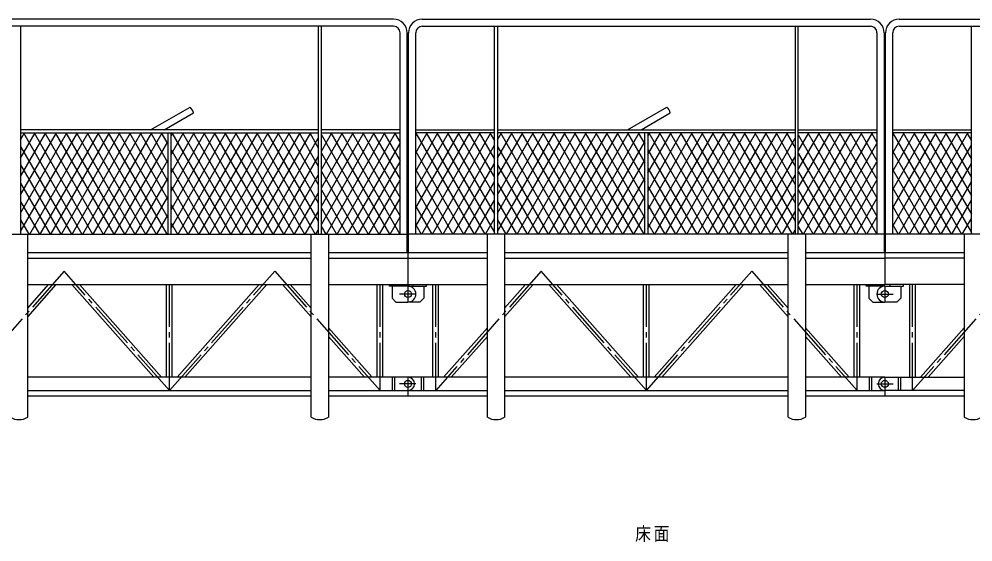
# Model space of a CAD drawing. Units: millimetres, scale not verified. Extents: x -7966 to 7694, y -5537 to 5506.
# Drawn here: x -3546 to 54, y -1929 to 45 of the extents above; entities that cross this region are included whole.
import ezdxf

# ---------------------------------------------------------------- set-up
doc = ezdxf.new("R2010")
doc.units = ezdxf.units.MM
doc.header["$LTSCALE"] = 20
doc.linetypes.add('CHAIN2', pattern=[12, 9, -1, 1, -1])
doc.layers.add('0-0_1', color=1, linetype='Continuous')
doc.styles.add('ＭＳ ゴシック', font='')
doc.styles.get('ＭＳ ゴシック').set_extended_font_data('MS Gothic')

# ---------------------------------------------------------------- blocks, each defined once
blk = doc.blocks.new('GMM005')
at = {"layer": '0-0_1', "color": 3}
for p, q in [((4870.09, 5460.64), (4924.76, 5555.32)), ((4870.09, 5529.92), (4884.76, 5555.32)), ((4870.09, 5391.36), (4964.76, 5555.32)), ((4870.09, 5322.07), (5004.76, 5555.32)), ((4870.09, 5252.79), (5044.76, 5555.32)), ((4870.09, 5183.51), (5084.76, 5555.32)), ((4880.87, 5555.32), (5101.53, 5173.12)), ((4904.1, 5173.12), (5124.76, 5555.32)), ((4920.87, 5555.32), (5141.53, 5173.12)), ((4944.1, 5173.12), (5164.76, 5555.32)), ((4960.87, 5555.32), (5181.53, 5173.12)), ((4984.1, 5173.12), (5204.76, 5555.32)), ((5000.87, 5555.32), (5221.53, 5173.12)), ((5024.1, 5173.12), (5244.76, 5555.32)), ((5040.87, 5555.32), (5261.53, 5173.12)), ((5064.1, 5173.12), (5284.76, 5555.32)), ((5080.87, 5555.32), (5301.53, 5173.12)), ((5104.1, 5173.12), (5324.76, 5555.32)), ((5120.87, 5555.32), (5341.53, 5173.12)), ((5144.1, 5173.12), (5364.76, 5555.32)), ((5160.87, 5555.32), (5381.53, 5173.12)), ((5184.1, 5173.12), (5404.76, 5555.32)), ((5200.87, 5555.32), (5421.53, 5173.12)), ((5240.87, 5555.32), (5425.59, 5235.37)), ((5280.87, 5555.32), (5425.59, 5304.65)), ((5320.87, 5555.32), (5425.59, 5373.93)), ((5360.87, 5555.32), (5425.59, 5443.21)), ((5400.87, 5555.32), (5425.59, 5512.5)), ((5224.1, 5173.12), (5425.59, 5522.12)), ((4870.09, 5504.7), (5061.53, 5173.12)), ((5264.1, 5173.12), (5425.59, 5452.84)), ((4870.09, 5435.42), (5021.53, 5173.12)), ((4870.09, 5366.14), (4981.53, 5173.12)), ((5304.1, 5173.12), (5425.59, 5383.56)), ((4870.09, 5296.85), (4941.53, 5173.12)), ((5344.1, 5173.12), (5425.59, 5314.28)), ((4870.09, 5227.57), (4901.53, 5173.12)), ((5384.1, 5173.12), (5425.59, 5245)), ((5424.1, 5173.12), (5425.59, 5175.71))]:
    blk.add_line(p, q, dxfattribs=at)
blk = doc.blocks.new('GMM012')
at = {"layer": '0-0_1', "color": 3}
for p, q in [((6005.09, 5417.34), (6084.76, 5555.32)), ((6005.09, 5348.05), (6124.76, 5555.32)), ((6005.09, 5278.77), (6164.76, 5555.32)), ((6005.09, 5209.49), (6204.76, 5555.32)), ((6005.09, 5486.62), (6044.76, 5555.32)), ((6005.09, 5548), (6221.53, 5173.12)), ((6024.1, 5173.12), (6244.76, 5555.32)), ((6040.87, 5555.32), (6261.53, 5173.12)), ((6064.1, 5173.12), (6284.76, 5555.32)), ((6080.87, 5555.32), (6301.53, 5173.12)), ((6120.87, 5555.32), (6301.89, 5241.78)), ((6160.87, 5555.32), (6301.89, 5311.06)), ((6200.87, 5555.32), (6301.89, 5380.34)), ((6240.87, 5555.32), (6301.89, 5449.62)), ((6280.87, 5555.32), (6301.89, 5518.9)), ((6104.1, 5173.12), (6301.89, 5515.72)), ((6005.09, 5478.72), (6181.53, 5173.12)), ((6144.1, 5173.12), (6301.89, 5446.44)), ((6005.09, 5409.44), (6141.53, 5173.12)), ((6184.1, 5173.12), (6301.89, 5377.15)), ((6005.09, 5340.16), (6101.53, 5173.12)), ((6224.1, 5173.12), (6301.89, 5307.87)), ((6005.09, 5270.87), (6061.53, 5173.12)), ((6264.1, 5173.12), (6301.89, 5238.59)), ((6005.09, 5201.59), (6021.53, 5173.12))]:
    blk.add_line(p, q, dxfattribs=at)
blk = doc.blocks.new('GMM013')
at = {"layer": '0-0_1', "color": 3}
for p, q in [((5437.59, 5542.91), (5444.76, 5555.32)), ((5437.59, 5473.63), (5484.76, 5555.32)), ((5437.59, 5404.35), (5524.76, 5555.32)), ((5437.59, 5335.06), (5564.76, 5555.32)), ((5437.59, 5265.78), (5604.76, 5555.32)), ((5437.59, 5196.5), (5644.76, 5555.32)), ((5440.87, 5555.32), (5661.53, 5173.12)), ((5464.1, 5173.12), (5684.76, 5555.32)), ((5480.87, 5555.32), (5701.53, 5173.12)), ((5504.1, 5173.12), (5724.76, 5555.32)), ((5520.87, 5555.32), (5741.53, 5173.12)), ((5544.1, 5173.12), (5764.76, 5555.32)), ((5560.87, 5555.32), (5781.53, 5173.12)), ((5584.1, 5173.12), (5804.76, 5555.32)), ((5600.87, 5555.32), (5821.53, 5173.12)), ((5624.1, 5173.12), (5844.76, 5555.32)), ((5640.87, 5555.32), (5861.53, 5173.12)), ((5664.1, 5173.12), (5884.76, 5555.32)), ((5680.87, 5555.32), (5901.53, 5173.12)), ((5704.1, 5173.12), (5924.76, 5555.32)), ((5720.87, 5555.32), (5941.53, 5173.12)), ((5744.1, 5173.12), (5964.76, 5555.32)), ((5760.87, 5555.32), (5981.53, 5173.12)), ((5800.87, 5555.32), (5993.09, 5222.38)), ((5840.87, 5555.32), (5993.09, 5291.66)), ((5880.87, 5555.32), (5993.09, 5360.94)), ((5920.87, 5555.32), (5993.09, 5430.22)), ((5960.87, 5555.32), (5993.09, 5499.51)), ((5784.1, 5173.12), (5993.09, 5535.11)), ((5437.59, 5491.71), (5621.53, 5173.12)), ((5824.1, 5173.12), (5993.09, 5465.83)), ((5437.59, 5422.43), (5581.53, 5173.12)), ((5864.1, 5173.12), (5993.09, 5396.55)), ((5437.59, 5353.15), (5541.53, 5173.12)), ((5904.1, 5173.12), (5993.09, 5327.27)), ((5437.59, 5283.86), (5501.53, 5173.12)), ((5944.1, 5173.12), (5993.09, 5257.99)), ((5437.59, 5214.58), (5461.53, 5173.12)), ((5984.1, 5173.12), (5993.09, 5188.7))]:
    blk.add_line(p, q, dxfattribs=at)
blk = doc.blocks.new('GMM014')
at = {"layer": '0-0_1', "color": 3}
for p, q in [((6361.29, 5549.32), (6364.76, 5555.32)), ((6361.29, 5480.04), (6404.76, 5555.32)), ((6361.29, 5410.75), (6444.76, 5555.32)), ((6361.29, 5341.47), (6484.76, 5555.32)), ((6361.29, 5272.19), (6524.76, 5555.32)), ((6361.29, 5202.91), (6564.76, 5555.32)), ((6361.29, 5554.58), (6581.53, 5173.12)), ((6384.1, 5173.12), (6604.76, 5555.32)), ((6400.87, 5555.32), (6621.53, 5173.12)), ((6424.1, 5173.12), (6644.76, 5555.32)), ((6440.87, 5555.32), (6658.09, 5179.08)), ((6480.87, 5555.32), (6658.09, 5248.36)), ((6520.87, 5555.32), (6658.09, 5317.64)), ((6560.87, 5555.32), (6658.09, 5386.92)), ((6600.87, 5555.32), (6658.09, 5456.2)), ((6640.87, 5555.32), (6658.09, 5525.49)), ((6464.1, 5173.12), (6658.09, 5509.14)), ((6361.29, 5485.3), (6541.53, 5173.12)), ((6504.1, 5173.12), (6658.09, 5439.85)), ((6361.29, 5416.02), (6501.53, 5173.12)), ((6544.1, 5173.12), (6658.09, 5370.57)), ((6361.29, 5346.74), (6461.53, 5173.12)), ((6584.1, 5173.12), (6658.09, 5301.29)), ((6361.29, 5277.46), (6421.53, 5173.12)), ((6624.1, 5173.12), (6658.09, 5232.01)), ((6361.29, 5208.17), (6381.53, 5173.12))]:
    blk.add_line(p, q, dxfattribs=at)
blk = doc.blocks.new('GMM015')
at = {"layer": '0-0_1', "color": 3}
for p, q in [((6670.09, 5460.64), (6724.76, 5555.32)), ((6670.09, 5529.92), (6684.76, 5555.32)), ((6670.09, 5391.36), (6764.76, 5555.32)), ((6670.09, 5322.07), (6804.76, 5555.32)), ((6670.09, 5252.79), (6844.76, 5555.32)), ((6670.09, 5183.51), (6884.76, 5555.32)), ((6680.87, 5555.32), (6901.53, 5173.12)), ((6704.1, 5173.12), (6924.76, 5555.32)), ((6720.87, 5555.32), (6941.53, 5173.12)), ((6744.1, 5173.12), (6964.76, 5555.32)), ((6760.87, 5555.32), (6981.53, 5173.12)), ((6784.1, 5173.12), (7004.76, 5555.32)), ((6800.87, 5555.32), (7021.53, 5173.12)), ((6824.1, 5173.12), (7044.76, 5555.32)), ((6840.87, 5555.32), (7061.53, 5173.12)), ((6864.1, 5173.12), (7084.76, 5555.32)), ((6880.87, 5555.32), (7101.53, 5173.12)), ((6904.1, 5173.12), (7124.76, 5555.32)), ((6920.87, 5555.32), (7141.53, 5173.12)), ((6944.1, 5173.12), (7164.76, 5555.32)), ((6960.87, 5555.32), (7181.53, 5173.12)), ((6984.1, 5173.12), (7204.76, 5555.32)), ((7000.87, 5555.32), (7221.53, 5173.12)), ((7040.87, 5555.32), (7225.59, 5235.37)), ((7080.87, 5555.32), (7225.59, 5304.65)), ((7120.87, 5555.32), (7225.59, 5373.93)), ((7160.87, 5555.32), (7225.59, 5443.21)), ((7200.87, 5555.32), (7225.59, 5512.5)), ((7024.1, 5173.12), (7225.59, 5522.12)), ((6670.09, 5504.7), (6861.53, 5173.12)), ((7064.1, 5173.12), (7225.59, 5452.84)), ((6670.09, 5435.42), (6821.53, 5173.12)), ((6670.09, 5366.14), (6781.53, 5173.12)), ((7104.1, 5173.12), (7225.59, 5383.56)), ((6670.09, 5296.85), (6741.53, 5173.12)), ((7144.1, 5173.12), (7225.59, 5314.28)), ((6670.09, 5227.57), (6701.53, 5173.12)), ((7184.1, 5173.12), (7225.59, 5245)), ((7224.1, 5173.12), (7225.59, 5175.71))]:
    blk.add_line(p, q, dxfattribs=at)
blk = doc.blocks.new('GMM016')
at = {"layer": '0-0_1', "color": 3}
for p, q in [((7237.59, 5542.91), (7244.76, 5555.32)), ((7237.59, 5473.63), (7284.76, 5555.32)), ((7237.59, 5404.35), (7324.76, 5555.32)), ((7237.59, 5335.06), (7364.76, 5555.32)), ((7237.59, 5265.78), (7404.76, 5555.32)), ((7237.59, 5196.5), (7444.76, 5555.32)), ((7240.87, 5555.32), (7461.53, 5173.12)), ((7264.1, 5173.12), (7484.76, 5555.32)), ((7280.87, 5555.32), (7501.53, 5173.12)), ((7304.1, 5173.12), (7524.76, 5555.32)), ((7320.87, 5555.32), (7541.53, 5173.12)), ((7344.1, 5173.12), (7564.76, 5555.32)), ((7360.87, 5555.32), (7581.53, 5173.12)), ((7384.1, 5173.12), (7604.76, 5555.32)), ((7400.87, 5555.32), (7621.53, 5173.12)), ((7424.1, 5173.12), (7644.76, 5555.32)), ((7440.87, 5555.32), (7661.53, 5173.12)), ((7464.1, 5173.12), (7684.76, 5555.32)), ((7480.87, 5555.32), (7701.53, 5173.12)), ((7504.1, 5173.12), (7724.76, 5555.32)), ((7520.87, 5555.32), (7741.53, 5173.12)), ((7544.1, 5173.12), (7764.76, 5555.32)), ((7560.87, 5555.32), (7781.53, 5173.12)), ((7600.87, 5555.32), (7793.09, 5222.38)), ((7640.87, 5555.32), (7793.09, 5291.66)), ((7680.87, 5555.32), (7793.09, 5360.94)), ((7720.87, 5555.32), (7793.09, 5430.22)), ((7760.87, 5555.32), (7793.09, 5499.51)), ((7584.1, 5173.12), (7793.09, 5535.11)), ((7237.59, 5491.71), (7421.53, 5173.12)), ((7624.1, 5173.12), (7793.09, 5465.83)), ((7237.59, 5422.43), (7381.53, 5173.12)), ((7664.1, 5173.12), (7793.09, 5396.55)), ((7237.59, 5353.15), (7341.53, 5173.12)), ((7704.1, 5173.12), (7793.09, 5327.27)), ((7237.59, 5283.86), (7301.53, 5173.12)), ((7744.1, 5173.12), (7793.09, 5257.99)), ((7237.59, 5214.58), (7261.53, 5173.12)), ((7784.1, 5173.12), (7793.09, 5188.7))]:
    blk.add_line(p, q, dxfattribs=at)
blk = doc.blocks.new('GMM017')
at = {"layer": '0-0_1', "color": 3}
for p, q in [((7805.09, 5417.34), (7884.76, 5555.32)), ((7805.09, 5348.05), (7924.76, 5555.32)), ((7805.09, 5278.77), (7964.76, 5555.32)), ((7805.09, 5209.49), (8004.76, 5555.32)), ((7805.09, 5486.62), (7844.76, 5555.32)), ((7805.09, 5548), (8021.53, 5173.12)), ((7824.1, 5173.12), (8044.76, 5555.32)), ((7840.87, 5555.32), (8061.53, 5173.12)), ((7864.1, 5173.12), (8084.76, 5555.32)), ((7880.87, 5555.32), (8101.53, 5173.12)), ((7920.87, 5555.32), (8101.89, 5241.78)), ((7960.87, 5555.32), (8101.89, 5311.06)), ((8000.87, 5555.32), (8101.89, 5380.34)), ((8040.87, 5555.32), (8101.89, 5449.62)), ((8080.87, 5555.32), (8101.89, 5518.9)), ((7904.1, 5173.12), (8101.89, 5515.72)), ((7805.09, 5478.72), (7981.53, 5173.12)), ((7944.1, 5173.12), (8101.89, 5446.43)), ((7805.09, 5409.44), (7941.53, 5173.12)), ((7984.1, 5173.12), (8101.89, 5377.15)), ((7805.09, 5340.16), (7901.53, 5173.12)), ((8024.1, 5173.12), (8101.89, 5307.87)), ((7805.09, 5270.87), (7861.53, 5173.12)), ((8064.1, 5173.12), (8101.89, 5238.59)), ((7805.09, 5201.59), (7821.53, 5173.12))]:
    blk.add_line(p, q, dxfattribs=at)
blk = doc.blocks.new('GMM018')
at = {"layer": '0-0_1', "color": 3}
for p, q in [((8161.29, 5549.32), (8164.76, 5555.32)), ((8161.29, 5480.04), (8204.76, 5555.32)), ((8161.29, 5410.75), (8244.76, 5555.32)), ((8161.29, 5341.47), (8284.76, 5555.32)), ((8161.29, 5272.19), (8324.76, 5555.32)), ((8161.29, 5202.91), (8364.76, 5555.32)), ((8161.29, 5554.58), (8381.53, 5173.12)), ((8184.09, 5173.12), (8404.76, 5555.32)), ((8200.87, 5555.32), (8421.53, 5173.12)), ((8224.09, 5173.12), (8444.76, 5555.32)), ((8240.87, 5555.32), (8458.09, 5179.08)), ((8280.87, 5555.32), (8458.09, 5248.36)), ((8320.87, 5555.32), (8458.09, 5317.64)), ((8360.87, 5555.32), (8458.09, 5386.92)), ((8400.87, 5555.32), (8458.09, 5456.2)), ((8440.87, 5555.32), (8458.09, 5525.49)), ((8264.09, 5173.12), (8458.09, 5509.14)), ((8161.29, 5485.3), (8341.53, 5173.12)), ((8304.09, 5173.12), (8458.09, 5439.85)), ((8161.29, 5416.02), (8301.53, 5173.12)), ((8344.09, 5173.12), (8458.09, 5370.57)), ((8161.29, 5346.74), (8261.53, 5173.12)), ((8384.09, 5173.12), (8458.09, 5301.29)), ((8161.29, 5277.46), (8221.53, 5173.12)), ((8424.09, 5173.12), (8458.09, 5232.01)), ((8161.29, 5208.17), (8181.53, 5173.12))]:
    blk.add_line(p, q, dxfattribs=at)

msp = doc.modelspace()

# ---------------------------------------------------------------- linework, layer by layer
at = {"layer": '0-0_1'}
for p, q in [((-2132.61, 45.32), (-3824.21, 45.32)), ((-2024.21, 45.32), (-332.61, 45.32)), ((-224.21, 45.32), (1467.39, 45.32)), ((-2132.61, 18.12), (-3824.21, 18.12)), ((-3539.91, 18.12), (-3539.91, -766.88)), ((-2416.91, 18.12), (-2416.91, -766.88)), ((-2404.91, -766.88), (-2404.91, 18.12)), ((-2024.21, 18.12), (-332.61, 18.12)), ((-1751.91, -766.88), (-1751.91, 18.12)), ((-1739.91, 18.12), (-1739.91, -766.88)), ((-616.91, 18.12), (-616.91, -766.88)), ((-604.91, -766.88), (-604.91, 18.12)), ((-224.21, 18.12), (1467.39, 18.12)), ((48.09, -766.88), (48.09, 18.12)), ((-2108.11, -766.88), (-2108.11, -6.38)), ((-2080.91, -836.88), (-2080.91, -6.38)), ((-2075.91, -836.88), (-2075.91, -6.38)), ((-2048.71, -766.88), (-2048.71, -6.38)), ((-308.11, -6.38), (-308.11, -766.88)), ((-280.91, -6.38), (-280.91, -836.88)), ((-275.91, -836.88), (-275.91, -6.38)), ((-248.71, -766.88), (-248.71, -6.38)), ((-3049.67, -373.4), (-2900.69, -287.39)), ((-1249.67, -373.4), (-1100.69, -287.39)), ((-2998.41, -372.68), (-2888.19, -309.04)), ((-1198.41, -372.68), (-1088.19, -309.04)), ((-2416.91, -372.68), (-3539.91, -372.68)), ((-3539.91, -384.68), (-2416.91, -384.68)), ((-2984.41, -384.68), (-2984.41, -766.88)), ((-2972.41, -766.88), (-2972.41, -384.68)), ((-2108.11, -372.68), (-2404.91, -372.68)), ((-2404.91, -384.68), (-2108.11, -384.68)), ((-2048.71, -372.68), (-1751.91, -372.68)), ((-1751.91, -384.68), (-2048.71, -384.68)), ((-1739.91, -372.68), (-616.91, -372.68)), ((-616.91, -384.68), (-1739.91, -384.68)), ((-1184.41, -766.88), (-1184.41, -384.68)), ((-1172.41, -384.68), (-1172.41, -766.88)), ((-604.91, -372.68), (-308.11, -372.68)), ((-308.11, -384.68), (-604.91, -384.68)), ((-248.71, -372.68), (48.09, -372.68)), ((48.09, -384.68), (-248.71, -384.68)), ((-3875.91, -766.88), (-2080.91, -766.88)), ((-3513.41, -1457.31), (-3513.41, -766.88)), ((-2443.41, -1457.31), (-2443.41, -766.88)), ((-2378.41, -766.88), (-2378.41, -1457.31)), ((-280.91, -766.88), (-2075.91, -766.88)), ((-280.91, -766.88), (-2075.91, -766.88)), ((-1778.41, -1457.31), (-1778.41, -766.88)), ((-1713.41, -766.88), (-1713.41, -1457.31)), ((-643.41, -1457.31), (-643.41, -766.88)), ((-578.41, -766.88), (-578.41, -1457.31)), ((1519.09, -766.88), (-275.91, -766.88)), ((21.59, -766.88), (21.59, -1457.31)), ((-2443.41, -836.88), (-3513.41, -836.88)), ((-3513.41, -856.88), (-2443.41, -856.88)), ((-1778.41, -836.88), (-2378.41, -836.88)), ((-2378.41, -856.88), (-1778.41, -856.88)), ((-2078.41, -838.88), (-2078.41, -956.88)), ((-643.41, -836.88), (-1713.41, -836.88)), ((-1713.41, -856.88), (-643.41, -856.88)), ((21.59, -836.88), (-578.41, -836.88)), ((-578.41, -856.88), (-278.41, -856.88)), ((-278.41, -838.88), (-278.41, -956.88)), ((21.59, -856.88), (-278.41, -856.88)), ((-3513.41, -956.88), (-2443.41, -956.88)), ((-3513.41, -1046.15), (-3434.55, -956.88)), ((-3513.41, -1078.93), (-3405.6, -956.88)), ((-3037.05, -1306.88), (-3346.22, -956.88)), ((-3008.1, -1306.88), (-3317.26, -956.88)), ((-2989.26, -1306.88), (-2989.26, -956.88)), ((-2989.26, -1306.88), (-2989.26, -956.88)), ((-2967.56, -1306.88), (-2967.56, -956.88)), ((-2967.56, -1306.88), (-2967.56, -956.88)), ((-2948.72, -1306.88), (-2639.55, -956.88)), ((-2919.76, -1306.88), (-2610.6, -956.88)), ((-2443.41, -1078.93), (-2551.22, -956.88)), ((-2443.41, -1046.15), (-2522.26, -956.88)), ((-2378.41, -956.88), (-1778.41, -956.88)), ((-2194.26, -1306.88), (-2194.26, -956.88)), ((-2172.56, -1306.88), (-2172.56, -956.88)), ((-2098.41, -962.88), (-2098.41, -956.88)), ((-2058.41, -962.88), (-2058.41, -956.88)), ((-1984.26, -1306.88), (-1984.26, -956.88)), ((-1962.56, -1306.88), (-1962.56, -956.88)), ((-1713.41, -956.88), (-643.41, -956.88)), ((-1713.41, -1046.15), (-1634.55, -956.88)), ((-1713.41, -1078.93), (-1605.6, -956.88)), ((-1237.05, -1306.88), (-1546.22, -956.88)), ((-1208.1, -1306.88), (-1517.27, -956.88)), ((-1189.26, -1306.88), (-1189.26, -956.88)), ((-1167.56, -1306.88), (-1167.56, -956.88)), ((-1148.72, -1306.88), (-839.55, -956.88)), ((-1119.77, -1306.88), (-810.6, -956.88)), ((-643.41, -1078.93), (-751.22, -956.88)), ((-643.41, -1046.15), (-722.26, -956.88)), ((-578.41, -956.88), (-278.41, -956.88)), ((-394.26, -1306.88), (-394.26, -956.88)), ((-372.56, -1306.88), (-372.56, -956.88)), ((-298.41, -962.88), (-298.41, -956.88)), ((21.59, -956.88), (-278.41, -956.88)), ((-258.41, -962.88), (-258.41, -956.88)), ((-184.26, -1306.88), (-184.26, -956.88)), ((-162.56, -1306.88), (-162.56, -956.88)), ((-2018.41, -1007.88), (-2033.41, -1022.88)), ((-338.41, -1007.88), (-323.41, -1022.88)), ((-2033.41, -1022.88), (-2078.41, -1022.88)), ((-323.41, -1022.88), (-278.41, -1022.88)), ((-2213.1, -1306.88), (-2378.41, -1119.73)), ((-1943.72, -1306.88), (-1778.41, -1119.73)), ((-413.1, -1306.88), (-578.41, -1119.73)), ((-143.72, -1306.88), (21.59, -1119.73)), ((-2242.05, -1306.88), (-2378.41, -1152.51)), ((-1914.77, -1306.88), (-1778.41, -1152.51)), ((-442.05, -1306.88), (-578.41, -1152.51)), ((-114.77, -1306.88), (21.59, -1152.51)), ((-2443.41, -1306.88), (-3513.41, -1306.88)), ((-1778.41, -1306.88), (-2378.41, -1306.88)), ((-2137.41, -1306.88), (-2137.41, -1356.88)), ((-2128.41, -1306.88), (-2128.41, -1356.88)), ((-2028.41, -1306.88), (-2028.41, -1356.88)), ((-2019.41, -1306.88), (-2019.41, -1356.88)), ((-643.41, -1306.88), (-1713.41, -1306.88)), ((-278.41, -1306.88), (-578.41, -1306.88)), ((-337.41, -1306.88), (-337.41, -1356.88)), ((-328.41, -1306.88), (-328.41, -1356.88)), ((-278.41, -1306.88), (21.59, -1306.88)), ((-228.41, -1306.88), (-228.41, -1356.88)), ((-219.41, -1306.88), (-219.41, -1356.88)), ((-3513.41, -1356.88), (-2443.41, -1356.88)), ((-2378.41, -1356.88), (-1778.41, -1356.88)), ((-2078.41, -1356.88), (-2078.41, -1376.88)), ((-1713.41, -1356.88), (-643.41, -1356.88)), ((-578.41, -1356.88), (-278.41, -1356.88)), ((-278.41, -1356.88), (-278.41, -1376.88)), ((21.59, -1356.88), (-278.41, -1356.88)), ((-3513.41, -1376.88), (-2443.41, -1376.88)), ((-2378.41, -1376.88), (-1778.41, -1376.88)), ((-1713.41, -1376.88), (-643.41, -1376.88)), ((-578.41, -1376.88), (21.59, -1376.88))]:
    msp.add_line(p, q, dxfattribs=at)
at = {"layer": '0-0_1', "color": 2, "linetype": 'CHAIN2'}
for p, q in [((-2978.41, -1356.88), (-2978.41, -956.88)), ((-2183.41, -1356.88), (-2183.41, -956.88)), ((-2078.41, -962.88), (-2078.41, -1022.88)), ((-1178.41, -1356.88), (-1178.41, -956.88)), ((-383.41, -1356.88), (-383.41, -956.88)), ((-278.41, -962.88), (-278.41, -1022.88)), ((-2048.41, -992.88), (-2110.2, -992.88)), ((-308.41, -992.88), (-246.62, -992.88)), ((-2048.41, -1331.88), (-2110.2, -1331.88)), ((-2078.41, -1306.88), (-2078.41, -1356.88)), ((-308.41, -1331.88), (-246.62, -1331.88)), ((-278.41, -1306.88), (-278.41, -1356.88))]:
    msp.add_line(p, q, dxfattribs=at)
for points in [[(-2978.41, -1356.88), (-3375.91, -906.88), (-3773.41, -1356.88), (-3773.41, -956.88)], [(-2978.41, -1356.88), (-2580.91, -906.88), (-2183.41, -1356.88)], [(-1178.41, -1356.88), (-1575.91, -906.88), (-1973.41, -1356.88), (-1973.41, -956.88)], [(-1178.41, -1356.88), (-780.91, -906.88), (-383.41, -1356.88)], [(621.59, -1356.88), (224.09, -906.88), (-173.41, -1356.88), (-173.41, -956.88)]]:
    msp.add_lwpolyline(points, dxfattribs=at)
at = {"layer": '0-0_1'}
for points in [[(-2138.41, -962.88), (-2148.41, -962.88), (-2148.41, -956.88)], [(-2078.41, -962.88), (-2138.41, -962.88), (-2138.41, -1007.88)], [(-2078.41, -962.88), (-2018.41, -962.88), (-2018.41, -1007.88)], [(-2018.41, -962.88), (-2008.41, -962.88), (-2008.41, -956.88)], [(-338.41, -962.88), (-348.41, -962.88), (-348.41, -956.88)], [(-278.41, -962.88), (-338.41, -962.88), (-338.41, -1007.88)], [(-278.41, -962.88), (-218.41, -962.88), (-218.41, -1007.88)], [(-218.41, -962.88), (-208.41, -962.88), (-208.41, -956.88)], [(-2138.41, -1007.88), (-2123.41, -1022.88), (-2078.41, -1022.88)], [(-218.41, -1007.88), (-233.41, -1022.88), (-278.41, -1022.88)]]:
    msp.add_lwpolyline(points, dxfattribs=at)
for centre in [(-2078.41, -992.88), (-278.41, -992.88), (-2078.41, -1331.88), (-278.41, -1331.88)]:
    msp.add_circle(centre, 13.25, dxfattribs=at)
for centre, radius, start, end in [((-2132.61, -6.38), 51.7, 0.00014, 89.99986), ((-2024.21, -6.38), 51.7, 90.00014, 179.99986), ((-332.61, -6.38), 51.7, 0.00014, 90.00041), ((-224.21, -6.38), 51.7, 90.00014, 179.99986), ((-2132.61, -6.38), 24.5, 0.00029, 89.99971), ((-2024.21, -6.38), 24.5, 90.00029, 179.99971), ((-332.61, -6.38), 24.5, 0.00029, 90.00086), ((-224.21, -6.38), 24.5, 90.00029, 179.99971), ((-2918.06, -311.85), 30, 5.37618, 54.62438), ((-1118.05, -311.85), 30, 5.37618, 54.62438), ((-2078.41, -992.88), 30, 270, 90), ((-278.41, -992.88), 30, 90, 270), ((-2078.41, -1331.88), 25, 270, 90), ((-278.41, -1331.88), 25, 90, 270), ((-3545.91, -1406.88), 60, 237.20283, 302.79717), ((-2410.91, -1406.88), 60, 237.20283, 302.79717), ((-1745.91, -1406.88), 60, 237.20283, 302.79717), ((-610.91, -1406.88), 60, 237.20283, 302.79717), ((54.09, -1406.88), 60, 237.20283, 302.79717)]:
    msp.add_arc(centre, radius, start, end, dxfattribs=at)

# ---------------------------------------------------------------- block references
for name in ['GMM005', 'GMM013', 'GMM012', 'GMM014', 'GMM015', 'GMM016', 'GMM017', 'GMM018']:
    msp.add_blockref(name, (-8410, -5940), dxfattribs=at)

# ---------------------------------------------------------------- texts
at = {"layer": '0-0_1', "color": 7, "insert": (-1220.53, -1928.51), "char_height": 51.32, "attachment_point": 7, "style": 'ＭＳ ゴシック'}
msp.add_mtext('\\T1.17;\\W0.85;床面', dxfattribs=at)

doc.saveas('drawing.dxf')
